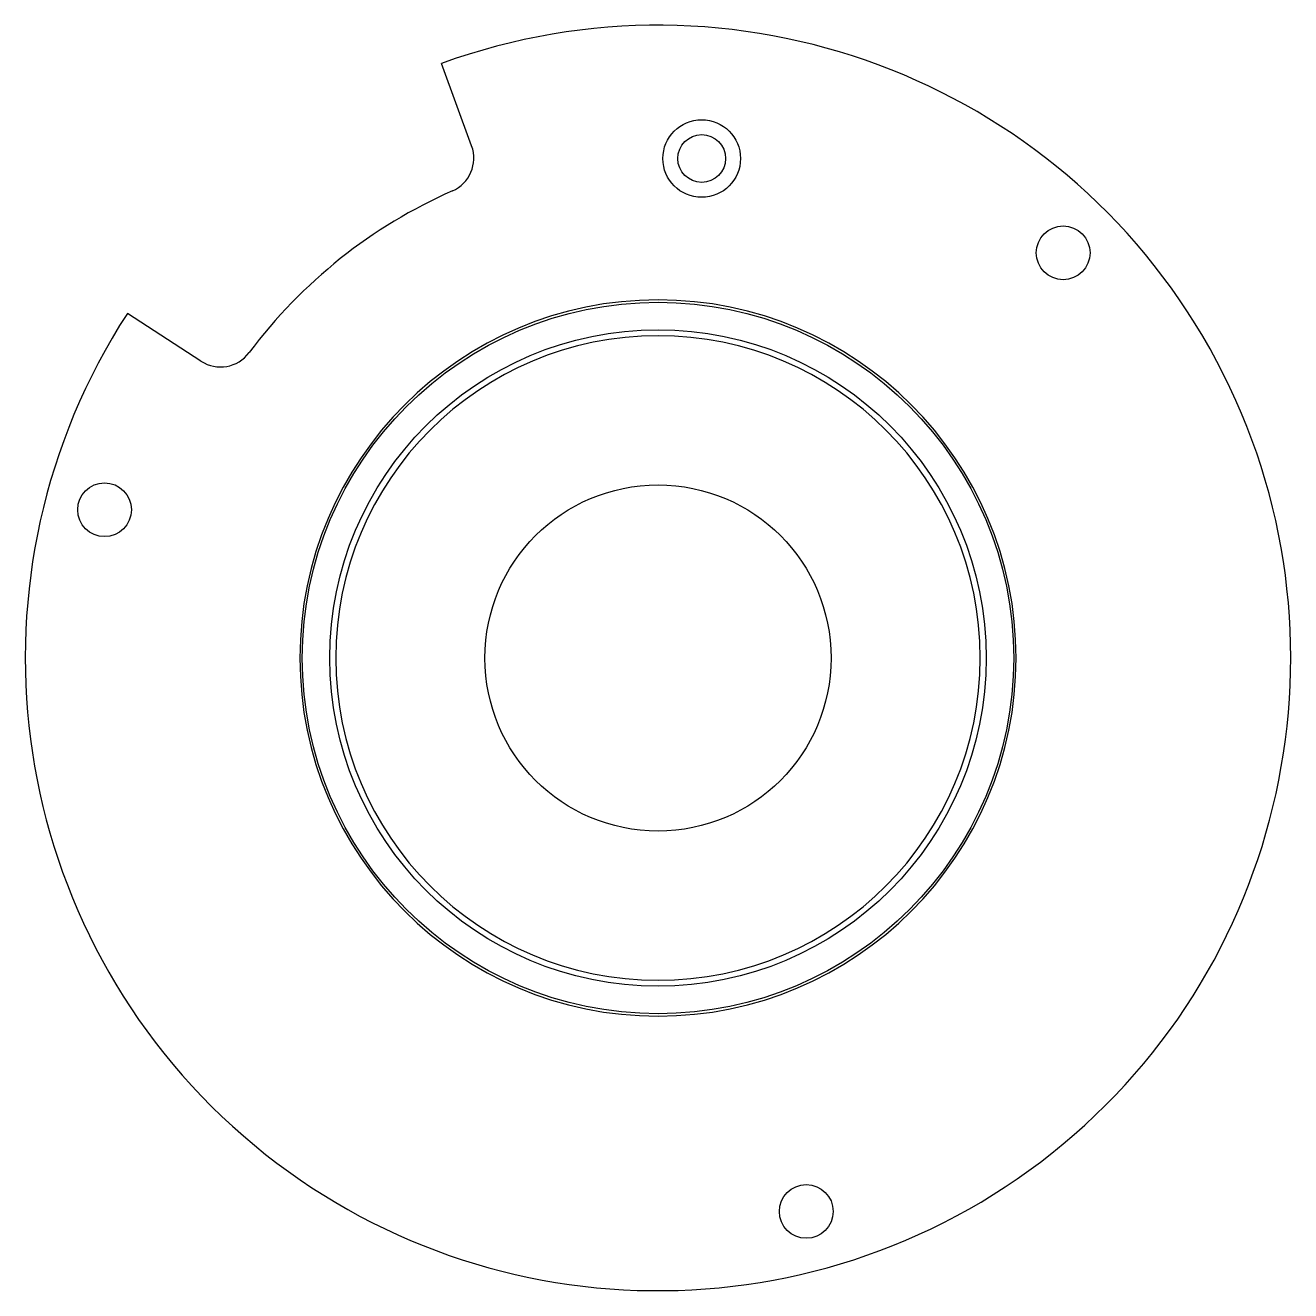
# Model space of a CAD drawing. Header units: millimetres. Extents: x 96 to 202, y 52 to 158.
import ezdxf

# ---------------------------------------------------------------- set-up
doc = ezdxf.new("R2010")
doc.units = ezdxf.units.MM
doc.layers.add('View', color=7, linetype='CONTINUOUS')

msp = doc.modelspace()

# ---------------------------------------------------------------- linework, layer by layer
at = {"layer": 'View'}
for p, q in [((132.89, 147.9), (130.37, 154.8)), ((110.21, 129.86), (104.05, 133.87))]:
    msp.add_line(p, q, dxfattribs=at)
for centre, radius in [((152.16, 146.84), 3.25), ((152.16, 146.84), 2), ((182.44, 138.94), 2.25), ((148.5, 105), 29.8), ((148.5, 105), 27.5), ((102.14, 117.42), 2.25), ((148.5, 105), 14.5), ((160.92, 58.64), 2.25)]:
    msp.add_circle(centre, radius, dxfattribs=at)
for centre, radius, start, end in [((148.5, 105), 53, 147, 110), ((130.07, 146.87), 3, -66.2402, 20), ((148.5, 105), 42.75, 113.7598, 143.2402), ((148.5, 105), 30, 0, 180), ((148.5, 105), 27, 0, 180), ((111.85, 132.38), 3, -123, -36.7598), ((148.5, 105), 30, -180, 0), ((148.5, 105), 27, 180, 0)]:
    msp.add_arc(centre, radius, start, end, dxfattribs=at)

doc.saveas('drawing.dxf')
